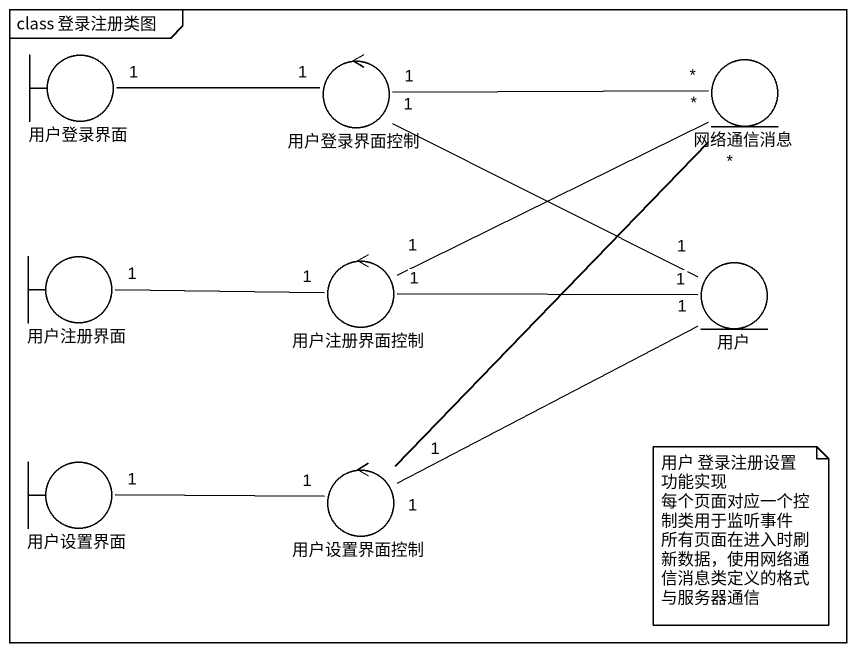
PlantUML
@startuml
mainframe class 登录注册类图
boundary 用户登录界面
control 用户登录界面控制
entity 网络通信消息
boundary 用户注册界面
control 用户注册界面控制
entity 用户
boundary 用户设置界面
control 用户设置界面控制
用户登录界面 "1" -right- "1" 用户登录界面控制
用户登录界面控制 "1" -right- "*" 网络通信消息
用户登录界面控制 "1" -right- "1" 用户
用户注册界面 "1" -right- "1" 用户注册界面控制
用户注册界面控制 "1" -right- "*" 网络通信消息
用户注册界面控制 "1" -right- "1" 用户
用户设置界面 "1" -right- "1" 用户设置界面控制
用户设置界面控制 "1" -up- "*" 网络通信消息
用户设置界面控制 "1" -right- "1" 用户
note as N1
  用户 登录注册设置 功能实现
  每个页面对应一个控制类用于监听事件
  所有页面在进入时刷新数据，使用网络通信消息类定义的格式与服务器通信
end note
@enduml
